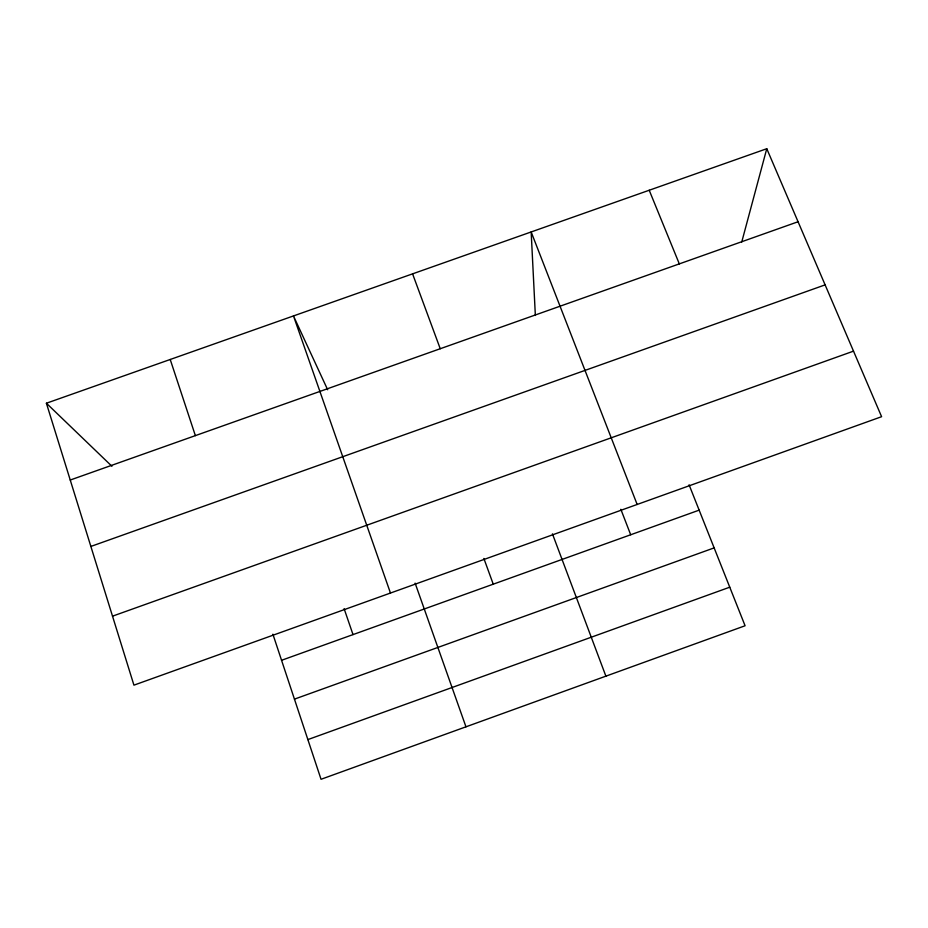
<?xml version="1.0" encoding="UTF-8"?>
<svg xmlns="http://www.w3.org/2000/svg" width="928" height="928" viewBox="0 0 928 928"><rect width="100%" height="100%" fill="white"/><g stroke="black" fill="none" stroke-linecap="round" stroke-linejoin="round"><path stroke-width="1.39" d="M741.75 241.988L766.772 148.712L46.4 403.228L133.934 685.154L881.6 416.695L766.772 148.712M307.876 739.593L729.756 587.192M281.567 660.295L699.144 510.145M294.454 699.132L714.142 547.891M112.52 616.169L853.516 351.144M90.863 546.441L825.108 284.873M70.25 480.031L798.057 221.746M46.4 403.228L111.928 466.274M327.654 389.748L293.48 315.938L390.468 593.05M649.217 190.252L679.319 263.888M689.075 484.787L745.08 625.762L321.042 779.288L272.902 634.207M637.153 504.472L531.164 231.954L535.352 315.45M620.844 509.286L630.692 534.76M552.438 533.844L605.891 676.164M412.577 273.853L440.243 348.731M483.871 558.459L493.244 584.176M415.118 583.144L465.96 726.81M344.102 608.64L353.011 634.601M170.218 359.484L195.367 435.626"/></g></svg>
